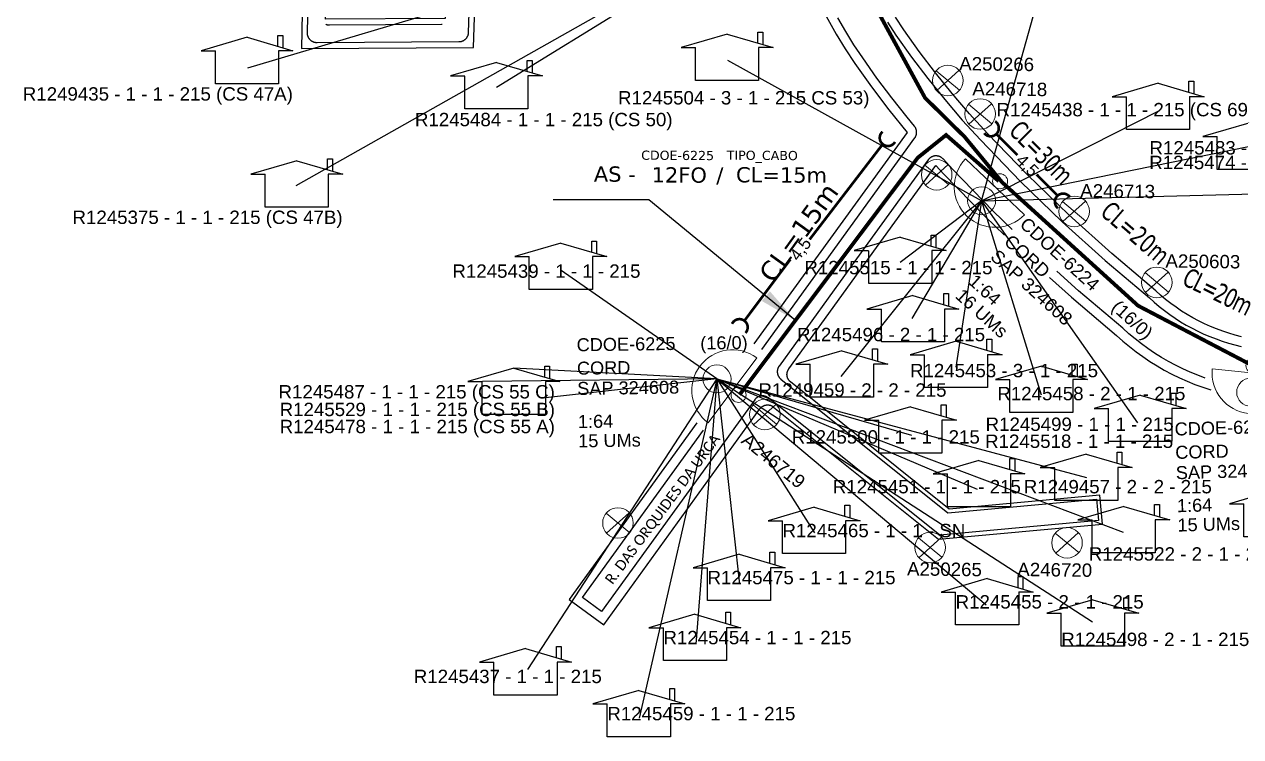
# Model space of a CAD drawing. Header units: millimetres. Extents: x 676447 to 689606, y 7455628 to 7463967.
# Drawn here: x 687341.3 to 687404.9, y 7460277.5 to 7460314.8 of the extents above; entities that cross this region are included whole.
import ezdxf
from ezdxf.enums import TextEntityAlignment as Align

# ---------------------------------------------------------------- set-up
doc = ezdxf.new("R2010")
doc.units = ezdxf.units.MM
doc.header["$LTSCALE"] = 0.1
doc.header["$MEASUREMENT"] = 0
doc.linetypes.add('PHANTOM2', pattern=[1.25, 0.625, -0.125, 0.125, -0.125, 0.125, -0.125])
for name, color, linetype, lineweight in [('10.4-Postes', 1, 'Continuous', 0), ("20.0-LEGENDA DOS CDO'S", 1, 'Continuous', 0), ('20.2-CDO_POSTE', 1, 'Continuous', 5), ('20.6-CORDOALHA_SUPORTE', 7, 'Continuous', 25)]:
    doc.layers.add(name, color=color, linetype=linetype, lineweight=lineweight)
for name, color, linetype in [('20.8-Legenda', 1, 'Continuous'), ('CAP a instalar', 1, 'Continuous'), ('label_cabos', 7, 'Continuous'), ('Legenda', 1, 'Continuous'), ('LEGENDAS_INFRAESTRUTURAS', 7, 'Continuous'), ('MUB_MEIOFIO', 7, 'Continuous'), ('MUB_QUADRAS', 7, 'Continuous'), ('MUB_SEGMENTO', 7, 'Continuous'), ('surveys', 7, 'Continuous'), ('surveys legendas', 7, 'Continuous')]:
    doc.layers.add(name, color=color, linetype=linetype)
doc.layers.add('DROP DE CLIENTE', color=140, linetype='Continuous', plot=False)
doc.layers.add('EXTRA', color=50, linetype='Continuous', plot=False)
doc.styles.add('ARIAL', font='arial.ttf')
doc.styles.add('Legend', font='calibri.ttf')
doc.styles.add('siredit', font='verdana.ttf')
doc.styles.get("Standard").update_dxf_attribs({"font": 'arial.ttf'})
doc.linetypes.add('FENCELINE1', pattern='A,0.25,-0.1,[133,ltypeshp.shx,S=0.1,R=0,X=-0.1,Y=0],-0.1,1', length=1.45)
doc.dimstyles.new('CC', dxfattribs={"dimtxt": 1, "dimasz": 2, "dimexe": 0.18, "dimexo": 0.0625, "dimgap": 0.09, "dimtad": 0, "dimdec": 0, "dimrnd": 1, "dimzin": 0, "dimdsep": 46, "dimtxsty": 'siredit', "dimblk": 'NONE', "dimcen": 0, "dimse1": 1, "dimse2": 1, "dimsd1": 1, "dimsd2": 1, "dimclrt": 7, "dimadec": 0, "dimazin": 0, "dimtfac": 1, "dimtdec": 0, "dimtofl": 0, "dimtmove": 0, "dimatfit": 3, "dimfxl": 0, "dimtolj": 1, "dimtzin": 0, "dimarcsym": 0})

# ---------------------------------------------------------------- blocks, each defined once
blk = doc.blocks.new('PTPT')
at = {"layer": '10.4-Postes', "color": 1, "linetype": 'PHANTOM2'}
for points in [[(-0.00000786, 0.0000104), (0.00000746, -0.00000204)], [(0.00000704, 0.00001089), (-0.00000744, -0.00000253)]]:
    blk.add_lwpolyline(points, dxfattribs=at)
at = {"layer": '10.4-Postes', "color": 1}
blk.add_circle((-0.0000002, 0.00000418), 0.00000987, dxfattribs=at)
blk = doc.blocks.new('CDOE_CT_POST_DESENHO')
at = {"color": 0}
blk.add_line((2.136, 0.393), (-2.114, 0.393), dxfattribs=at)
for centre, radius in [((0.011, 1.403), 0.733), ((0.011, 0), 0.393)]:
    blk.add_circle(centre, radius, dxfattribs=at)
blk.add_arc((0.011, 0.393), 2.125, 0, 180, dxfattribs=at)
blk = doc.blocks.new('CDOE_CT_POSTE')
at = {"layer": "20.0-LEGENDA DOS CDO'S", "color": 0, "style": 'ARIAL'}
for tag, p in [('CDO_N', (0.12, 5.248)), ('CORDOALHA', (0.122, 4.023)), ('SAP', (0.124, 2.961)), ('1:XX', (0.139, 1.231)), ('UMS', (0.141, 0.217))]:
    blk.add_attdef(tag, p, '', height=0.68, rotation=0.11799, dxfattribs=at)
blk.add_attdef('FIBRAS_UTILIZADAS', text='', height=0.68, rotation=0.11799, dxfattribs=at).set_placement((7.829, 5.263), align=Align.CENTER)
blk = doc.blocks.new('*D93')
at = {"layer": 'Defpoints', "color": 0, "ltscale": 5}
for p in [(687386.579, 7460306.432), (687378.96, 7460299.926), (687380.877, 7460298.541)]:
    blk.add_point(p, dxfattribs=at)
at = {"color": 7, "ltscale": 5, "insert": (687381.812, 7460303.872), "char_height": 1, "attachment_point": 5, "rotation": 54.14299, "style": 'siredit'}
blk.add_mtext('\\A1;CL=15m', dxfattribs=at)
blk = doc.blocks.new('_None')
blk = doc.blocks.new('*D94')
at = {"layer": 'Defpoints', "color": 0, "ltscale": 5}
for p in [(687396.646, 7460303.219), (687404.779, 7460297.741), (687403.435, 7460296.402)]:
    blk.add_point(p, dxfattribs=at)
at = {"color": 7, "ltscale": 5, "insert": (687394.489, 7460308.072), "char_height": 1, "attachment_point": 5, "rotation": 314.88639, "style": 'siredit'}
blk.add_mtext('\\A1;{\\W0.7;\\T0.95;CL=30m}', dxfattribs=at)
blk = doc.blocks.new('*D95')
at = {"layer": 'Defpoints', "color": 0, "ltscale": 5}
for p in [(687400.739, 7460297.78), (687410.467, 7460294.329), (687408.025, 7460291.497)]:
    blk.add_point(p, dxfattribs=at)
at = {"color": 7, "ltscale": 5, "insert": (687399.425, 7460303.852), "char_height": 1, "attachment_point": 5, "rotation": 319.22374, "style": 'siredit'}
blk.add_mtext('\\A1;{\\W0.7;CL=20m}', dxfattribs=at)
blk = doc.blocks.new('*D96')
at = {"layer": 'Defpoints', "color": 0, "ltscale": 5}
for p in [(687407.319, 7460296.904), (687416.791, 7460294.368), (687415.956, 7460292.665)]:
    blk.add_point(p, dxfattribs=at)
at = {"color": 7, "ltscale": 5, "insert": (687403.701, 7460300.793), "char_height": 1, "attachment_point": 5, "rotation": 333.8578, "style": 'siredit'}
blk.add_mtext('\\A1;{\\W0.7;\\T0.9;CL=20m}', dxfattribs=at)
blk = doc.blocks.new('LEGENDA DOS CABOS')
at = {"layer": 'EXTRA', "color": 0, "style": 'siredit'}
for tag, p in [('ID', (4.601, 0.974)), ('XX', (9.03, 0.974))]:
    blk.add_attdef(tag, text='', height=0.48, rotation=359.69001, dxfattribs=at).set_placement(p, align=Align.MIDDLE_CENTER)
at = {"layer": 'Legenda', "color": 0, "style": 'siredit'}
for tag, p in [('TIPO_CABO', (1.314, -0.005)), ('CABO', (4.686, -0.052)), ('/', (6.809, -0.052)), ('METROS', (10.034, -0.052))]:
    blk.add_attdef(tag, text='', height=0.8, rotation=359.69001, dxfattribs=at).set_placement(p, align=Align.MIDDLE_CENTER)
blk = doc.blocks.new('SURVEY_SURVEY')
for p, q in [((0, 0.00002536), (-0.00002514, 0.000018)), ((0, 0.00002536), (0.00002514, 0.000018)), ((0.00001687, 0.00002645), (0.00001951, 0.00002645)), ((0.00001687, 0.00002053), (0.00001687, 0.00002645)), ((0.00001951, 0.00002645), (0.0000195, 0.00001978)), ((-0.00002514, 0.000018), (-0.00001726, 0.000018)), ((-0.00001724, 0), (-0.00001724, 0.00001795)), ((0.00001724, 0.00001802), (0.00001724, 0)), ((0.00002514, 0.000018), (0.00001724, 0.000018)), ((0.00001724, 0), (-0.00001724, 0))]:
    blk.add_line(p, q)

msp = doc.modelspace()

# ---------------------------------------------------------------- linework, layer by layer
at = {"layer": '20.6-CORDOALHA_SUPORTE', "const_width": 0.139}
for points in [[(687392.089, 7460309.696, -1.175638), (687391.514, 7460309.074)], [(687386.197, 7460309.152, 1.175638), (687386.851, 7460308.614)], [(687396.005, 7460305.715, 1.175638), (687395.376, 7460305.147)], [(687378.324, 7460299.091, -1.175638), (687379.025, 7460298.614)]]:
    msp.add_lwpolyline(points, format="xyb", dxfattribs=at)
for points in [[(687392.154, 7460309.033), (687393.255, 7460307.92)], [(687382.383, 7460303.509), (687386.208, 7460308.498)], [(687394.256, 7460306.914), (687395.357, 7460305.8)], [(687378.97, 7460299.253), (687381.374, 7460302.462)]]:
    msp.add_lwpolyline(points, dxfattribs=at)
at = {"layer": 'CAP a instalar', "linetype": 'FENCELINE1', "ltscale": 30, "const_width": 0.2}
for points in [[(687390.583, 7460356.186), (687387.793, 7460356.515), (687386.598, 7460353.258), (687384.182, 7460339.813), (687382.316, 7460323.476), (687382.663, 7460321.477), (687388.421, 7460310.925), (687390.498, 7460308.874), (687392.448, 7460306.507), (687399.569, 7460300.039), (687405.631, 7460296.866), (687422.643, 7460295.833), (687447.718, 7460289.72), (687449.731, 7460289.263)], [(687392.278, 7460306.56), (687389.523, 7460308.979), (687388.039, 7460307.787), (687378.713, 7460295.376)]]:
    msp.add_lwpolyline(points, dxfattribs=at)
at = {"layer": 'DROP DE CLIENTE'}
for p, q in [((687381.433, 7460320.977), (687352.977, 7460312.472)), ((687381.433, 7460320.977), (687355.5, 7460306.314)), ((687381.433, 7460320.977), (687365.997, 7460311.464)), ((687391.383, 7460305.537), (687394.905, 7460318.124)), ((687391.383, 7460305.537), (687378.106, 7460312.885)), ((687391.383, 7460305.537), (687400.625, 7460310.231)), ((687391.383, 7460305.537), (687405.347, 7460308.372)), ((687391.383, 7460305.537), (687412.157, 7460306.058)), ((687391.383, 7460305.537), (687384.008, 7460296.329)), ((687391.383, 7460305.537), (687387.113, 7460302.296)), ((687391.383, 7460305.537), (687387.731, 7460299.368)), ((687391.383, 7460305.537), (687390.029, 7460296.824)), ((687391.383, 7460305.537), (687399.539, 7460293.916)), ((687391.383, 7460305.537), (687394.5, 7460295.368)), ((687377.537, 7460296.209), (687369.383, 7460301.891)), ((687377.537, 7460296.209), (687366.91, 7460296.778)), ((687377.537, 7460296.209), (687365.261, 7460296.069)), ((687377.537, 7460296.209), (687367.623, 7460280.994)), ((687377.537, 7460296.209), (687368.56, 7460295.214)), ((687377.537, 7460296.209), (687373.459, 7460278.444)), ((687377.537, 7460296.209), (687376.433, 7460282.32)), ((687377.537, 7460296.209), (687378.71, 7460285.454)), ((687377.537, 7460296.209), (687382.639, 7460288.155)), ((687377.537, 7460296.209), (687387.709, 7460293.266)), ((687377.537, 7460296.209), (687391.147, 7460290.435)), ((687377.537, 7460296.209), (687396.862, 7460291.038)), ((687377.537, 7460296.209), (687398.791, 7460288.177)), ((687377.537, 7460296.209), (687397.188, 7460283.488)), ((687377.537, 7460296.209), (687391.627, 7460284.381))]:
    msp.add_line(p, q, dxfattribs=at)
at = {"layer": 'MUB_MEIOFIO', "linetype": 'Continuous'}
for points in [[(687364.746, 7460321.284), (687364.523, 7460314.332), (687364.523, 7460314.315), (687364.521, 7460314.297), (687364.519, 7460314.28), (687364.516, 7460314.263), (687364.513, 7460314.246), (687364.509, 7460314.229), (687364.505, 7460314.212), (687364.5, 7460314.195), (687364.494, 7460314.179), (687364.488, 7460314.162), (687364.481, 7460314.146), (687364.474, 7460314.13), (687364.466, 7460314.115), (687364.458, 7460314.1), (687364.449, 7460314.085), (687364.439, 7460314.07), (687364.429, 7460314.056), (687364.419, 7460314.042), (687364.408, 7460314.028), (687364.397, 7460314.015), (687364.385, 7460314.002), (687364.373, 7460313.99), (687364.36, 7460313.978), (687364.347, 7460313.966), (687364.333, 7460313.955), (687364.319, 7460313.945), (687364.305, 7460313.935), (687364.291, 7460313.925), (687364.276, 7460313.916), (687364.261, 7460313.908), (687364.245, 7460313.9), (687364.229, 7460313.892), (687364.213, 7460313.885), (687364.197, 7460313.879), (687364.181, 7460313.873), (687364.164, 7460313.868), (687364.147, 7460313.863), (687364.13, 7460313.859), (687364.113, 7460313.856), (687364.096, 7460313.853), (687364.079, 7460313.851), (687364.061, 7460313.849), (687364.044, 7460313.848), (687364.026, 7460313.848), (687356.616, 7460313.807), (687356.598, 7460313.807), (687356.581, 7460313.808), (687356.564, 7460313.809), (687356.547, 7460313.811), (687356.529, 7460313.814), (687356.512, 7460313.817), (687356.495, 7460313.821), (687356.479, 7460313.825), (687356.462, 7460313.83), (687356.445, 7460313.836), (687356.429, 7460313.842), (687356.413, 7460313.848), (687356.397, 7460313.856), (687356.382, 7460313.863), (687356.367, 7460313.872), (687356.352, 7460313.88), (687356.337, 7460313.89), (687356.323, 7460313.9), (687356.309, 7460313.91), (687356.295, 7460313.921), (687356.282, 7460313.932), (687356.269, 7460313.944), (687356.257, 7460313.956), (687356.245, 7460313.968), (687356.233, 7460313.981), (687356.222, 7460313.995), (687356.212, 7460314.009), (687356.202, 7460314.023), (687356.192, 7460314.037), (687356.183, 7460314.052), (687356.174, 7460314.067), (687356.166, 7460314.082), (687356.159, 7460314.098), (687356.152, 7460314.114), (687356.145, 7460314.13), (687356.139, 7460314.146), (687356.134, 7460314.163), (687356.129, 7460314.18), (687356.125, 7460314.196), (687356.122, 7460314.213), (687356.119, 7460314.23), (687356.116, 7460314.248), (687356.115, 7460314.265), (687356.114, 7460314.282), (687356.113, 7460314.3), (687356.113, 7460314.317), (687356.205, 7460318.841)], [(687379.877, 7460297.744), (687387.886, 7460308.826), (687387.896, 7460308.84), (687387.905, 7460308.855), (687387.914, 7460308.869), (687387.922, 7460308.885), (687387.93, 7460308.9), (687387.938, 7460308.916), (687387.944, 7460308.932), (687387.951, 7460308.948), (687387.956, 7460308.964), (687387.961, 7460308.981), (687387.966, 7460308.998), (687387.97, 7460309.015), (687387.973, 7460309.032), (687387.976, 7460309.049), (687387.978, 7460309.066), (687387.979, 7460309.083), (687387.98, 7460309.1), (687387.981, 7460309.118), (687387.98, 7460309.135), (687387.979, 7460309.152), (687387.978, 7460309.17), (687387.976, 7460309.187), (687387.973, 7460309.204), (687387.97, 7460309.221), (687387.966, 7460309.238), (687387.962, 7460309.255), (687387.957, 7460309.271), (687387.951, 7460309.288), (687387.945, 7460309.304), (687387.938, 7460309.32), (687387.931, 7460309.336), (687387.923, 7460309.351), (687387.915, 7460309.366), (687387.906, 7460309.381), (687387.897, 7460309.396), (687387.887, 7460309.41), (687387.877, 7460309.424), (687387.866, 7460309.438), (687387.478, 7460309.906), (687386.677, 7460310.921), (687385.904, 7460311.957), (687385.158, 7460313.012), (687384.704, 7460313.697), (687384.273, 7460314.396), (687383.864, 7460315.109)], [(687357.073, 7460314.775), (687357.089, 7460314.769), (687357.106, 7460314.764), (687357.122, 7460314.759), (687357.139, 7460314.755), (687357.156, 7460314.751), (687357.173, 7460314.748), (687357.19, 7460314.745), (687357.208, 7460314.743), (687357.225, 7460314.742), (687357.242, 7460314.741), (687357.26, 7460314.741), (687363.127, 7460314.773), (687363.144, 7460314.773), (687363.161, 7460314.774)], [(687386.454, 7460314.885), (687386.901, 7460314.209), (687387.716, 7460313.059), (687388.566, 7460311.934), (687389.45, 7460310.835), (687390.366, 7460309.763), (687391.315, 7460308.72), (687393.423, 7460306.544), (687395.602, 7460304.438), (687397.849, 7460302.406), (687400.162, 7460300.449), (687400.416, 7460300.219), (687400.678, 7460299.996), (687400.947, 7460299.783), (687401.223, 7460299.579), (687401.505, 7460299.384), (687401.794, 7460299.199), (687402.089, 7460299.023), (687402.39, 7460298.858), (687402.696, 7460298.702), (687403.007, 7460298.557), (687403.323, 7460298.422), (687403.643, 7460298.298), (687403.967, 7460298.184), (687404.294, 7460298.081), (687404.625, 7460297.99), (687404.959, 7460297.909)], [(687392.977, 7460304.035), (687391.992, 7460304.985), (687389.87, 7460307.171), (687389.363, 7460307.724), (687389.351, 7460307.737), (687389.338, 7460307.749), (687389.325, 7460307.761), (687389.312, 7460307.772), (687389.299, 7460307.783), (687389.285, 7460307.793), (687389.27, 7460307.803), (687389.256, 7460307.812), (687389.241, 7460307.821), (687389.225, 7460307.83), (687389.21, 7460307.837), (687389.194, 7460307.845), (687389.178, 7460307.851), (687389.162, 7460307.857), (687389.145, 7460307.863), (687389.129, 7460307.868), (687389.112, 7460307.872), (687389.095, 7460307.876), (687389.078, 7460307.879), (687389.061, 7460307.882), (687389.043, 7460307.884), (687389.026, 7460307.885), (687389.009, 7460307.886), (687388.991, 7460307.886), (687388.974, 7460307.886), (687388.956, 7460307.885), (687388.939, 7460307.883), (687388.922, 7460307.881), (687388.905, 7460307.878), (687388.888, 7460307.875), (687388.871, 7460307.871), (687388.854, 7460307.866), (687388.837, 7460307.861), (687388.821, 7460307.855), (687388.805, 7460307.849), (687388.789, 7460307.842), (687388.773, 7460307.835), (687388.758, 7460307.827), (687388.742, 7460307.818), (687388.727, 7460307.809), (687388.713, 7460307.8), (687388.699, 7460307.79), (687388.685, 7460307.779), (687388.671, 7460307.768), (687388.658, 7460307.757), (687388.646, 7460307.745), (687388.633, 7460307.733), (687388.622, 7460307.72), (687388.61, 7460307.707), (687388.599, 7460307.693), (687388.589, 7460307.679), (687385.067, 7460302.806), (687380.785, 7460296.882), (687380.776, 7460296.868), (687380.766, 7460296.854), (687380.757, 7460296.839), (687380.749, 7460296.824), (687380.741, 7460296.808), (687380.734, 7460296.793), (687380.727, 7460296.777), (687380.721, 7460296.761), (687380.715, 7460296.744), (687380.71, 7460296.728), (687380.706, 7460296.711), (687380.702, 7460296.694), (687380.698, 7460296.677), (687380.696, 7460296.66), (687380.694, 7460296.643), (687380.692, 7460296.626), (687380.691, 7460296.609), (687380.691, 7460296.591), (687380.691, 7460296.574), (687380.692, 7460296.557), (687380.693, 7460296.54), (687380.695, 7460296.522), (687380.698, 7460296.505), (687380.701, 7460296.488), (687380.705, 7460296.472), (687380.709, 7460296.455), (687380.714, 7460296.438), (687380.72, 7460296.422), (687380.726, 7460296.406), (687380.732, 7460296.39), (687380.74, 7460296.374), (687380.747, 7460296.359), (687380.755, 7460296.343), (687380.764, 7460296.328), (687380.774, 7460296.314), (687380.783, 7460296.3), (687380.794, 7460296.286), (687380.804, 7460296.272), (687380.815, 7460296.259), (687380.827, 7460296.246), (687380.839, 7460296.234), (687380.852, 7460296.222), (687380.865, 7460296.21), (687380.878, 7460296.199), (687389.619, 7460289.189), (687397.387, 7460289.907), (687397.491, 7460288.79), (687389.191, 7460288.023), (687380.226, 7460295.212), (687380.213, 7460295.223), (687380.199, 7460295.233), (687380.184, 7460295.242), (687380.17, 7460295.251), (687380.155, 7460295.26), (687380.139, 7460295.268), (687380.124, 7460295.276), (687380.108, 7460295.283), (687380.092, 7460295.289), (687380.076, 7460295.295), (687380.06, 7460295.3), (687380.043, 7460295.305), (687380.026, 7460295.309), (687380.009, 7460295.313), (687379.992, 7460295.316), (687379.975, 7460295.318), (687379.958, 7460295.32), (687379.941, 7460295.321), (687379.924, 7460295.322), (687379.906, 7460295.322), (687379.889, 7460295.322), (687379.872, 7460295.32), (687379.855, 7460295.319), (687379.838, 7460295.316), (687379.821, 7460295.313), (687379.804, 7460295.31), (687379.787, 7460295.306), (687379.771, 7460295.301), (687379.754, 7460295.296), (687379.738, 7460295.29), (687379.722, 7460295.284), (687379.706, 7460295.277), (687379.69, 7460295.27), (687379.675, 7460295.262), (687379.66, 7460295.253), (687379.645, 7460295.244), (687379.631, 7460295.235), (687379.617, 7460295.225), (687379.603, 7460295.214), (687379.59, 7460295.203), (687379.577, 7460295.192), (687379.564, 7460295.18), (687379.552, 7460295.168), (687379.541, 7460295.155), (687379.529, 7460295.142), (687379.518, 7460295.129), (687379.508, 7460295.115), (687371.501, 7460284.036), (687370.495, 7460284.763), (687376.833, 7460293.533)], [(687403.082, 7460296.253), (687402.686, 7460296.4), (687402.295, 7460296.561), (687401.909, 7460296.735), (687401.53, 7460296.922), (687401.158, 7460297.122), (687400.792, 7460297.334), (687400.434, 7460297.558), (687400.084, 7460297.795), (687399.742, 7460298.044), (687399.409, 7460298.304), (687399.085, 7460298.575), (687398.77, 7460298.857), (687396.445, 7460300.826), (687395.315, 7460301.847)]]:
    msp.add_lwpolyline(points, dxfattribs=at)
at = {"layer": 'MUB_QUADRAS', "linetype": 'Continuous'}
for points in [[(687372.062, 7460323.131), (687363.57, 7460322.965), (687363.318, 7460315.074), (687357.053, 7460315.039), (687357.136, 7460319.122), (687355.911, 7460319.147), (687355.796, 7460313.502), (687364.799, 7460313.552), (687365.052, 7460321.464), (687380.252, 7460321.76)], [(687381.692, 7460318.741), (687381.842, 7460318.316), (687382.172, 7460317.476), (687382.531, 7460316.649), (687382.919, 7460315.835), (687383.335, 7460315.035), (687383.778, 7460314.251), (687384.249, 7460313.482), (687384.746, 7460312.73), (687385.62, 7460311.497), (687386.531, 7460310.293), (687387.479, 7460309.117), (687379.472, 7460298.037)], [(687404.982, 7460298.417), (687404.648, 7460298.501), (687404.318, 7460298.596), (687403.992, 7460298.704), (687403.669, 7460298.822), (687403.351, 7460298.952), (687403.038, 7460299.093), (687402.729, 7460299.244), (687402.427, 7460299.407), (687402.13, 7460299.58), (687401.839, 7460299.763), (687401.555, 7460299.956), (687401.278, 7460300.159), (687401.008, 7460300.372), (687400.746, 7460300.594), (687400.492, 7460300.825), (687398.188, 7460302.774), (687395.949, 7460304.798), (687393.779, 7460306.895), (687391.68, 7460309.062), (687390.741, 7460310.094), (687389.835, 7460311.154), (687388.961, 7460312.241), (687388.12, 7460313.354), (687387.313, 7460314.492), (687386.876, 7460315.153)], [(687397.568, 7460290.125), (687389.681, 7460289.395), (687381.386, 7460296.049), (687381.372, 7460296.06), (687381.36, 7460296.071), (687381.347, 7460296.083), (687381.335, 7460296.095), (687381.323, 7460296.108), (687381.312, 7460296.121), (687381.301, 7460296.135), (687381.291, 7460296.149), (687381.281, 7460296.163), (687381.272, 7460296.178), (687381.263, 7460296.192), (687381.255, 7460296.208), (687381.247, 7460296.223), (687381.24, 7460296.239), (687381.234, 7460296.255), (687381.227, 7460296.271), (687381.222, 7460296.287), (687381.217, 7460296.304), (687381.213, 7460296.321), (687381.209, 7460296.337), (687381.206, 7460296.354), (687381.203, 7460296.372), (687381.201, 7460296.389), (687381.2, 7460296.406), (687381.199, 7460296.423), (687381.199, 7460296.44), (687381.199, 7460296.458), (687381.2, 7460296.475), (687381.201, 7460296.492), (687381.204, 7460296.509), (687381.206, 7460296.526), (687381.21, 7460296.543), (687381.214, 7460296.56), (687381.218, 7460296.577), (687381.223, 7460296.593), (687381.229, 7460296.61), (687381.235, 7460296.626), (687381.242, 7460296.642), (687381.249, 7460296.657), (687381.257, 7460296.673), (687381.265, 7460296.688), (687381.274, 7460296.703), (687381.283, 7460296.717), (687381.293, 7460296.731), (687384.525, 7460301.202), (687385.294, 7460302.267), (687388.991, 7460307.383), (687389.408, 7460306.933), (687391.561, 7460304.709), (687392.573, 7460303.73)], [(687394.933, 7460301.519), (687396.08, 7460300.481), (687398.441, 7460298.48), (687398.771, 7460298.185), (687399.11, 7460297.903), (687399.458, 7460297.632), (687399.816, 7460297.373), (687400.182, 7460297.126), (687400.557, 7460296.892), (687400.939, 7460296.671), (687401.329, 7460296.463), (687401.725, 7460296.269), (687402.128, 7460296.088), (687402.537, 7460295.921), (687402.951, 7460295.769), (687403.371, 7460295.63)], [(687376.485, 7460293.905), (687369.797, 7460284.651), (687371.613, 7460283.338), (687379.781, 7460294.639), (687379.792, 7460294.653), (687379.803, 7460294.667), (687379.814, 7460294.68), (687379.825, 7460294.692), (687379.838, 7460294.705), (687379.85, 7460294.716), (687379.863, 7460294.728), (687379.876, 7460294.739), (687379.89, 7460294.749), (687379.904, 7460294.759), (687379.919, 7460294.769), (687379.933, 7460294.778), (687379.948, 7460294.786), (687379.964, 7460294.794), (687379.979, 7460294.802), (687379.995, 7460294.808), (687380.011, 7460294.815), (687380.027, 7460294.821), (687380.044, 7460294.826), (687380.06, 7460294.83), (687380.077, 7460294.834), (687380.094, 7460294.838), (687380.111, 7460294.841), (687380.128, 7460294.843), (687380.145, 7460294.845), (687380.162, 7460294.846), (687380.18, 7460294.847), (687380.197, 7460294.846), (687380.214, 7460294.846), (687380.231, 7460294.845), (687380.249, 7460294.843), (687380.266, 7460294.84), (687380.283, 7460294.837), (687380.299, 7460294.834), (687380.316, 7460294.83), (687380.333, 7460294.825), (687380.349, 7460294.819), (687380.365, 7460294.814), (687380.381, 7460294.807), (687380.397, 7460294.8), (687380.413, 7460294.793), (687380.428, 7460294.785), (687380.443, 7460294.776), (687380.457, 7460294.767), (687380.472, 7460294.757), (687380.486, 7460294.747), (687380.499, 7460294.737), (687389.129, 7460287.816), (687397.708, 7460288.609), (687397.568, 7460290.125)]]:
    msp.add_lwpolyline(points, dxfattribs=at)

# ---------------------------------------------------------------- block references
at = {"layer": '10.4-Postes', "color": 1, "xscale": 81071.38789240447, "yscale": 81071.38789240447, "zscale": 81071.38789240447, "rotation": 359.2873342101486}
for p in [(687389.625, 7460311.493), (687391.32, 7460309.74), (687389.043, 7460306.554), (687396.238, 7460304.639), (687400.562, 7460300.922), (687380.056, 7460294.003), (687372.369, 7460288.325), (687395.861, 7460287.286), (687388.704, 7460287.044)]:
    msp.add_blockref('PTPT', p, dxfattribs=at)
at = {"layer": "20.0-LEGENDA DOS CDO'S"}
for p, rotation, values in [((687389.704, 7460300.428), 317.7147685626877, {'CDO_N': 'CDOE-6224', 'CORDOALHA': 'CORD', 'SAP': 'SAP 324608', '1:XX': '1:64', 'UMS': '16 UMs', 'FIBRAS_UTILIZADAS': '(16/0)'}), ((687370.141, 7460292.403), 0.6930773324799798, {'CDO_N': 'CDOE-6225', 'CORDOALHA': 'CORD', 'SAP': 'SAP 324608', '1:XX': '1:64', 'UMS': '15 UMs', 'FIBRAS_UTILIZADAS': '(16/0)'}), ((687401.501, 7460287.992), 1.47047671274349, {'CDO_N': 'CDOE-6226', 'CORDOALHA': 'CORD', 'SAP': 'SAP 324608', '1:XX': '1:64', 'UMS': '15 UMs', 'FIBRAS_UTILIZADAS': '(16/0)'})]:
    msp.add_blockref('CDOE_CT_POSTE', p, dxfattribs=dict(at, rotation=rotation)).add_auto_attribs(values)
at = {"layer": '20.2-CDO_POSTE'}
for p, rotation in [((687392.356, 7460306.547), 136.5242328659859), ((687378.657, 7460295.364), 53.4277490912021), ((687405.614, 7460296.906), 174.1038876900768)]:
    msp.add_blockref('CDOE_CT_POST_DESENHO', p, dxfattribs=dict(at, rotation=rotation))
at = {"layer": 'label_cabos', "color": 0}
ref = msp.add_blockref('LEGENDA DOS CABOS', (687370.877, 7460306.939), dxfattribs=at)
ref.add_attrib('ID', 'CDOE-6225', dxfattribs={"layer": 'EXTRA', "height": 0.48, "rotation": 359.69001, "style": 'siredit'}).set_placement((687375.478, 7460307.912), align=Align.MIDDLE_CENTER)
ref.add_attrib('CABO', '12FO', dxfattribs={"layer": '20.8-Legenda', "color": 0, "height": 0.8, "rotation": 359.69001, "style": 'siredit'}).set_placement((687375.563, 7460306.887), align=Align.MIDDLE_CENTER)
ref.add_attrib('METROS', 'CL=15m', dxfattribs={"layer": '20.8-Legenda', "color": 0, "height": 0.8, "rotation": 359.69001, "style": 'siredit'}).set_placement((687380.911, 7460306.887), align=Align.MIDDLE_CENTER)
ref.add_attrib('XX', 'TIPO_CABO', dxfattribs={"layer": 'EXTRA', "color": 0, "height": 0.48, "rotation": 359.69001, "style": 'siredit'}).set_placement((687379.907, 7460307.912), align=Align.MIDDLE_CENTER)
ref.add_attrib('/', '/', dxfattribs={"layer": '20.8-Legenda', "color": 0, "height": 0.8, "rotation": 359.69001, "style": 'siredit'}).set_placement((687377.686, 7460306.887), align=Align.MIDDLE_CENTER)
ref.add_attrib('TIPO_CABO', 'AS -', dxfattribs={"layer": '20.8-Legenda', "color": 0, "height": 0.8, "rotation": 359.69001, "style": 'siredit'}).set_placement((687372.191, 7460306.934), align=Align.MIDDLE_CENTER)
at = {"layer": 'surveys', "color": 2, "xscale": 95707.91744543397, "yscale": 95707.91744543397, "zscale": 95707.91744543397}
for p in [(687378.062, 7460311.836), (687352.949, 7460311.665), (687365.997, 7460310.347), (687400.615, 7460309.261), (687405.356, 7460307.177), (687355.549, 7460305.207), (687387.123, 7460301.2), (687369.367, 7460300.893), (687387.787, 7460298.142), (687384.066, 7460295.254), (687390.042, 7460295.753), (687366.91, 7460294.352), (687394.508, 7460294.447), (687399.677, 7460292.936), (687387.655, 7460292.32), (687396.855, 7460289.843), (687391.244, 7460289.517), (687406.749, 7460287.944), (687382.613, 7460287.059), (687398.813, 7460287.105), (687378.691, 7460284.599), (687391.671, 7460283.327), (687397.199, 7460282.223), (687376.384, 7460281.457), (687367.519, 7460279.658), (687373.448, 7460277.476)]:
    msp.add_blockref('SURVEY_SURVEY', p, dxfattribs=at)

# ---------------------------------------------------------------- texts
at = {"layer": '20.6-CORDOALHA_SUPORTE', "style": 'ARIAL'}
for rotation, p in [(314.68433, (687393.781, 7460307.391)), (53.16412, (687381.901, 7460303.005))]:
    msp.add_text('4,5', height=0.6262, rotation=rotation, dxfattribs=at).set_placement(p, align=Align.MIDDLE_CENTER)
at = {"layer": 'LEGENDAS_INFRAESTRUTURAS', "color": 1}
for s, rotation, p in [('A250266', 359.287, (687390.206, 7460312.369)), ('A246718', 359.28699, (687390.894, 7460311.06)), ('A246713', 359.28696, (687396.538, 7460305.715)), ('A250603', 359.28694, (687400.995, 7460302.038)), ('A246719', 320.8218, (687378.756, 7460292.893)), ('A250265', 359.287, (687387.476, 7460285.92)), ('A246720', 359.28699, (687393.246, 7460285.89))]:
    msp.add_text(s, height=0.7, rotation=rotation, dxfattribs=at).set_placement(p)
at = {"layer": 'MUB_SEGMENTO', "color": 253, "style": 'Legend'}
msp.add_text('R. DAS ORQUIDES DA URCA', height=0.54655, rotation=53.50086, dxfattribs=at).set_placement((687372.069, 7460285.407))
at = {"layer": 'surveys legendas', "color": 0}
for s, p in [('R1249435 - 1 - 1 - 215 (CS 47A)', (687341.219, 7460310.779)), ('R1245504 - 3 - 1 - 215 CS 53)', (687372.36, 7460310.577)), ('R1245438 - 1 - 1 - 215 (CS 69', (687392.161, 7460309.956)), ('R1245484 - 1 - 1 - 215 (CS 50)', (687361.734, 7460309.438)), ('R1245483 - 1 - 1 - 215 (CS 70)', (687400.164, 7460307.958)), ('R1245474 - 1 - 1 - 215 (CS 70)', (687400.15, 7460307.19)), ('R1245375 - 1 - 1 - 215 (CS 47B)', (687343.819, 7460304.32)), ('R1245515 - 1 - 1 - 215', (687382.11, 7460301.688)), ('R1245439 - 1 - 1 - 215', (687363.695, 7460301.503)), ('R1245496 - 2 - 1 - 215', (687381.724, 7460298.181)), ('R1245453 - 3 - 1 - 215', (687387.633, 7460296.295)), ('R1245487 - 1 - 1 - 215 (CS 55 C) ', (687354.598, 7460295.184)), ('R1249459 - 2 - 2 - 215', (687379.706, 7460295.277)), ('R1245458 - 2 - 1 - 215', (687392.202, 7460295.091)), ('R1245529 - 1 - 1 - 215 (CS 55 B) ', (687354.656, 7460294.261)), ('R1245478 - 1 - 1 - 215 (CS 55 A) ', (687354.656, 7460293.367)), ('R1245499 - 1 - 1 - 215', (687391.59, 7460293.486)), ('R1245500 - 1 - 1 - 215', (687381.448, 7460292.822)), ('R1245518 - 1 - 1 - 215', (687391.564, 7460292.594)), ('R1245451 - 1 - 1 - 215', (687383.596, 7460290.217)), ('R1249457 - 2 - 2 - 215', (687393.587, 7460290.217)), ('R1245465 - 1 - 1 - SN', (687380.963, 7460287.918)), ('R1245522 - 2 - 1 - 215', (687396.986, 7460286.694)), ('R1245475 - 1 - 1 - 215', (687377.041, 7460285.458)), ('R1245455 - 2 - 1 - 215', (687390.021, 7460284.186)), ('R1245454 - 1 - 1 - 215', (687374.735, 7460282.316)), ('R1245498 - 2 - 1 - 215', (687395.549, 7460282.223)), ('R1245437 - 1 - 1 - 215', (687361.674, 7460280.282)), ('R1245459 - 1 - 1 - 215', (687371.799, 7460278.335))]:
    msp.add_text(s, height=0.7, dxfattribs=at).set_placement(p)

# ---------------------------------------------------------------- dimensions: what is measured, and where the dimension line sits
at = {"ltscale": 5}
for base, p1, p2, angle, text, override, picture, middle in [((687404.779, 7460297.741), (687396.646, 7460303.219), (687403.435, 7460296.402), 314.88639, '{\\W0.7;\\T0.95;CL=30m}', {"dimasz": 2, "dimpost": 'CC=<>m'}, '*D94', (687394.489, 7460308.072)), ((687410.467, 7460294.329), (687400.739, 7460297.78), (687408.025, 7460291.497), 319.22374, '{\\W0.7;CL=20m}', {"dimpost": 'CC=<>m'}, '*D95', (687399.425, 7460303.852)), ((687416.791, 7460294.368), (687407.319, 7460296.904), (687415.956, 7460292.665), 333.8578, '{\\W0.7;\\T0.9;CL=20m}', {"dimpost": 'CC=<>m'}, '*D96', (687403.701, 7460300.793))]:
    dim = msp.add_linear_dim(base=base, p1=p1, p2=p2, angle=angle, text=text, dimstyle='CC', override=override, dxfattribs=at)
    dim.commit()
    dim.dimension.update_dxf_attribs({"geometry": picture, "text_midpoint": middle, "dimtype": 161})
dim = msp.add_aligned_dim(p1=(687386.579, 7460306.432), p2=(687380.877, 7460298.541), distance=-2.365, text='CL=15m', dimstyle='CC', override={"dimpost": 'CC=<>m'}, dxfattribs=at)
dim.commit()
dim.dimension.update_dxf_attribs({"geometry": '*D93', "text_midpoint": (687381.812, 7460303.872)})

# ---------------------------------------------------------------- leaders
msp.add_leader([(687381.639, 7460299.27), (687373.977, 7460305.577), (687368.968, 7460305.577)], dimstyle='CC', override={"dimgap": 0.09, "dimtad": 0}, dxfattribs=at)

doc.saveas('drawing.dxf')
